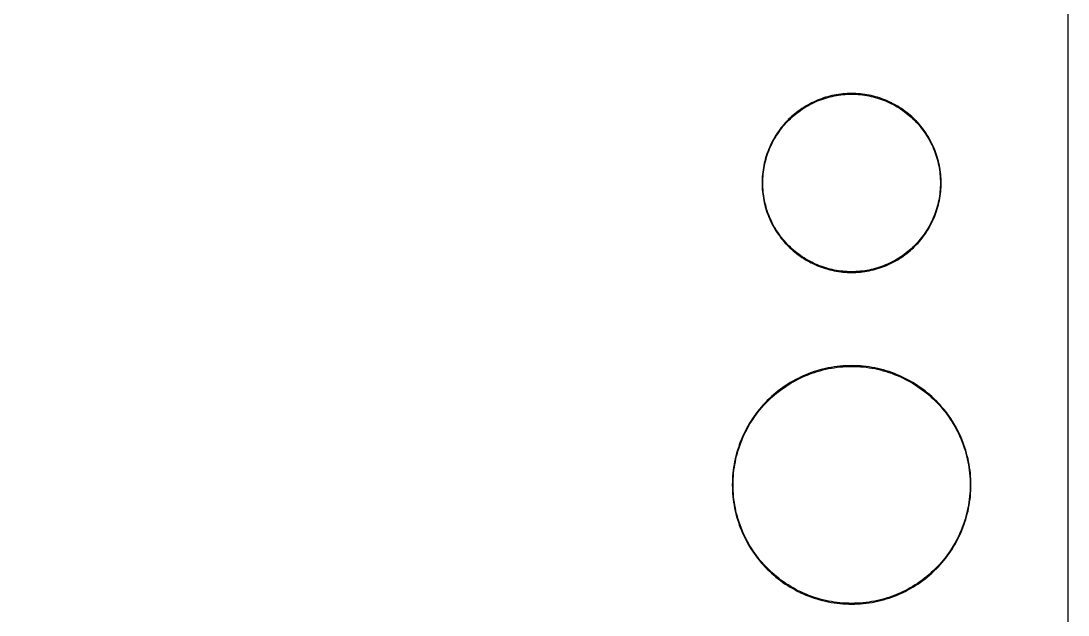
# Model space of a CAD drawing. Extents: x 6 to 66, y 0 to 129.
# Drawn here: x 30.98 to 66.2, y 75.52 to 95.51 of the extents above; entities that cross this region are included whole.
import ezdxf

# ---------------------------------------------------------------- set-up
doc = ezdxf.new("R2010")
doc.units = 0

msp = doc.modelspace()

# ---------------------------------------------------------------- linework, layer by layer
at = {"color": 5, "true_color": 0x0000ff}
msp.add_polyline3d([(66.20408, 0.3175, 0), (66.20408, 128.81762, 0), (5.58393, 128.81762, 0), (5.58393, 0.3175, 0), (66.20408, 0.3175, 0)], close=True, dxfattribs=at)
at = {"color": 34, "true_color": 0x008000}
for points in [[(5.58394, 0.3175, 0), (66.20408, 0.3175, 0), (66.20408, 128.81762, 0), (5.58394, 128.81762, 0), (5.58394, 0.3175, 0)], [(58.85027, 93.06915, 0), (58.77661, 93.06661, 0), (58.70321, 93.06204, 0), (58.6298, 93.05569, 0), (58.55665, 93.04756, 0), (58.48375, 93.03765, 0), (58.47982, 93.03703, 0), (58.40718, 93.02535, 0), (58.33479, 93.01189, 0), (58.26265, 92.99665, 0), (58.19103, 92.97963, 0), (58.11991, 92.96083, 0), (58.04904, 92.94026, 0), (57.97894, 92.91816, 0), (57.90934, 92.89429, 0), (57.84025, 92.86863, 0), (57.77193, 92.8412, 0), (57.70436, 92.81224, 0), (57.63731, 92.78151, 0), (57.57127, 92.74925, 0), (57.56773, 92.74745, 0), (57.50219, 92.71341, 0), (57.43768, 92.67811, 0), (57.37418, 92.64102, 0), (57.31144, 92.60241, 0), (57.24972, 92.56203, 0), (57.18901, 92.52037, 0), (57.12932, 92.47745, 0), (57.07065, 92.43274, 0), (57.01324, 92.38677, 0), (56.95686, 92.33927, 0), (56.90174, 92.2905, 0), (56.84789, 92.24046, 0), (56.79506, 92.18916, 0), (56.79225, 92.18635, 0), (56.74094, 92.13351, 0), (56.6909, 92.07967, 0), (56.64213, 92.02455, 0), (56.59464, 91.96816, 0), (56.54866, 91.91076, 0), (56.50396, 91.85208, 0), (56.46103, 91.79239, 0), (56.41938, 91.73169, 0), (56.37899, 91.66996, 0), (56.34038, 91.60723, 0), (56.3033, 91.54373, 0), (56.26799, 91.47921, 0), (56.23396, 91.41368, 0), (56.23215, 91.41014, 0), (56.19989, 91.3441, 0), (56.16916, 91.27704, 0), (56.1402, 91.20948, 0), (56.11277, 91.14115, 0), (56.08712, 91.07206, 0), (56.06324, 91.00247, 0), (56.04114, 90.93236, 0), (56.02057, 90.8615, 0), (56.00177, 90.79038, 0), (55.98476, 90.71875, 0), (55.96952, 90.64661, 0), (55.95605, 90.57422, 0), (55.94437, 90.50158, 0), (55.94375, 90.49766, 0), (55.93384, 90.42476, 0), (55.92572, 90.35161, 0), (55.91936, 90.2782, 0), (55.91479, 90.20479, 0), (55.91225, 90.13113, 0), (55.91124, 90.05747, 0), (55.91225, 89.98381, 0), (55.91479, 89.91015, 0), (55.91936, 89.83675, 0), (55.92572, 89.76334, 0), (55.93384, 89.69019, 0), (55.94375, 89.61729, 0), (55.94437, 89.61337, 0), (55.95605, 89.54072, 0), (55.96952, 89.46833, 0), (55.98476, 89.3962, 0), (56.00177, 89.32457, 0), (56.02057, 89.25345, 0), (56.04114, 89.18258, 0), (56.06324, 89.11248, 0), (56.08712, 89.04288, 0), (56.11277, 88.97379, 0), (56.1402, 88.90547, 0), (56.16916, 88.8379, 0), (56.19989, 88.77085, 0), (56.23215, 88.70481, 0), (56.23396, 88.70127, 0), (56.26799, 88.63574, 0), (56.3033, 88.57122, 0), (56.34038, 88.50772, 0), (56.37899, 88.44498, 0), (56.41938, 88.38326, 0), (56.46103, 88.32255, 0), (56.50396, 88.26286, 0), (56.54866, 88.20419, 0), (56.59464, 88.14679, 0), (56.64213, 88.0904, 0), (56.6909, 88.03528, 0), (56.74094, 87.98143, 0), (56.79225, 87.9286, 0), (56.79506, 87.92579, 0), (56.84789, 87.87448, 0), (56.90174, 87.82444, 0), (56.95686, 87.77568, 0), (57.01324, 87.72818, 0), (57.07065, 87.6822, 0), (57.12932, 87.6375, 0), (57.18901, 87.59457, 0), (57.24972, 87.55292, 0), (57.31144, 87.51253, 0), (57.37418, 87.47392, 0), (57.43768, 87.43684, 0), (57.50219, 87.40153, 0), (57.56773, 87.3675, 0), (57.57127, 87.36569, 0), (57.63731, 87.33344, 0), (57.70436, 87.3027, 0), (57.77193, 87.27375, 0), (57.84025, 87.24631, 0), (57.90934, 87.22066, 0), (57.97894, 87.19678, 0), (58.04904, 87.17469, 0), (58.11991, 87.15411, 0), (58.19103, 87.13532, 0), (58.26265, 87.1183, 0), (58.33479, 87.10306, 0), (58.40718, 87.0896, 0), (58.47982, 87.07791, 0), (58.48375, 87.07729, 0), (58.55665, 87.06739, 0), (58.6298, 87.05926, 0), (58.70321, 87.05291, 0), (58.77661, 87.04834, 0), (58.85027, 87.0458, 0), (58.92393, 87.04478, 0), (58.99759, 87.0458, 0), (59.07125, 87.04834, 0), (59.14466, 87.05291, 0), (59.21806, 87.05926, 0), (59.29122, 87.06739, 0), (59.36411, 87.07729, 0), (59.36804, 87.07791, 0), (59.44068, 87.0896, 0), (59.51307, 87.10306, 0), (59.58521, 87.1183, 0), (59.65684, 87.13532, 0), (59.72796, 87.15411, 0), (59.79882, 87.17469, 0), (59.86893, 87.19678, 0), (59.93852, 87.22066, 0), (60.00761, 87.24631, 0), (60.07594, 87.27375, 0), (60.1435, 87.3027, 0), (60.21056, 87.33344, 0), (60.2766, 87.36569, 0), (60.28014, 87.3675, 0), (60.34567, 87.40153, 0), (60.41018, 87.43684, 0), (60.47368, 87.47392, 0), (60.53642, 87.51253, 0), (60.59814, 87.55292, 0), (60.65885, 87.59457, 0), (60.71854, 87.6375, 0), (60.77721, 87.6822, 0), (60.83462, 87.72818, 0), (60.89101, 87.77568, 0), (60.94612, 87.82444, 0), (60.99997, 87.87448, 0), (61.0528, 87.92579, 0), (61.05561, 87.9286, 0), (61.10692, 87.98143, 0), (61.15696, 88.03528, 0), (61.20573, 88.0904, 0), (61.25323, 88.14679, 0), (61.2992, 88.20419, 0), (61.3439, 88.26286, 0), (61.38683, 88.32255, 0), (61.42849, 88.38326, 0), (61.46887, 88.44498, 0), (61.50748, 88.50772, 0), (61.54456, 88.57122, 0), (61.57987, 88.63574, 0), (61.61391, 88.70127, 0), (61.61571, 88.70481, 0), (61.64797, 88.77085, 0), (61.6787, 88.8379, 0), (61.70766, 88.90547, 0), (61.73509, 88.97379, 0), (61.76074, 89.04288, 0), (61.78462, 89.11248, 0), (61.80672, 89.18258, 0), (61.82729, 89.25345, 0), (61.84609, 89.32457, 0), (61.86311, 89.3962, 0), (61.87835, 89.46833, 0), (61.89181, 89.54072, 0), (61.90349, 89.61337, 0), (61.90411, 89.61729, 0), (61.91402, 89.69019, 0), (61.92215, 89.76334, 0), (61.9285, 89.83675, 0), (61.93307, 89.91015, 0), (61.93561, 89.98381, 0), (61.93662, 90.05747, 0), (61.93561, 90.13113, 0), (61.93307, 90.20479, 0), (61.9285, 90.2782, 0), (61.92215, 90.35161, 0), (61.91402, 90.42476, 0), (61.90411, 90.49766, 0), (61.90349, 90.50158, 0), (61.89181, 90.57422, 0), (61.87835, 90.64661, 0), (61.86311, 90.71875, 0), (61.84609, 90.79038, 0), (61.82729, 90.8615, 0), (61.80672, 90.93236, 0), (61.78462, 91.00247, 0), (61.76074, 91.07206, 0), (61.73509, 91.14115, 0), (61.70766, 91.20948, 0), (61.6787, 91.27704, 0), (61.64797, 91.3441, 0), (61.61571, 91.41014, 0), (61.61391, 91.41368, 0), (61.57987, 91.47921, 0), (61.54456, 91.54373, 0), (61.50748, 91.60723, 0), (61.46887, 91.66996, 0), (61.42849, 91.73169, 0), (61.38683, 91.79239, 0), (61.3439, 91.85208, 0), (61.2992, 91.91076, 0), (61.25323, 91.96816, 0), (61.20573, 92.02455, 0), (61.15696, 92.07967, 0), (61.10692, 92.13351, 0), (61.05561, 92.18635, 0), (61.0528, 92.18916, 0), (60.99997, 92.24046, 0), (60.94612, 92.2905, 0), (60.89101, 92.33927, 0), (60.83462, 92.38677, 0), (60.77721, 92.43274, 0), (60.71854, 92.47745, 0), (60.65885, 92.52037, 0), (60.59814, 92.56203, 0), (60.53642, 92.60241, 0), (60.47368, 92.64102, 0), (60.41018, 92.67811, 0), (60.34567, 92.71341, 0), (60.28014, 92.74745, 0), (60.2766, 92.74925, 0), (60.21056, 92.78151, 0), (60.1435, 92.81224, 0), (60.07594, 92.8412, 0), (60.00761, 92.86863, 0), (59.93852, 92.89429, 0), (59.86893, 92.91816, 0), (59.79882, 92.94026, 0), (59.72796, 92.96083, 0), (59.65684, 92.97963, 0), (59.58521, 92.99665, 0), (59.51307, 93.01189, 0), (59.44068, 93.02535, 0), (59.36804, 93.03703, 0), (59.36411, 93.03765, 0), (59.29122, 93.04756, 0), (59.21806, 93.05569, 0), (59.14466, 93.06204, 0), (59.07125, 93.06661, 0), (58.99759, 93.06915, 0), (58.92393, 93.07017, 0), (58.85027, 93.06915, 0)], [(59.07125, 87.07373, 0), (58.99759, 87.07119, 0), (58.92393, 87.07018, 0), (58.85027, 87.07119, 0), (58.77661, 87.07373, 0), (58.70321, 87.07831, 0), (58.6298, 87.08466, 0), (58.55665, 87.09279, 0), (58.48416, 87.10263, 0), (58.41503, 87.11375, 0), (58.34264, 87.12722, 0), (58.2705, 87.14246, 0), (58.19888, 87.15947, 0), (58.12776, 87.17827, 0), (58.05689, 87.19884, 0), (57.98679, 87.22094, 0), (57.91719, 87.24482, 0), (57.8481, 87.27047, 0), (57.77978, 87.2979, 0), (57.71221, 87.32686, 0), (57.64516, 87.35759, 0), (57.58036, 87.38925, 0), (57.51712, 87.42208, 0), (57.45261, 87.45739, 0), (57.38911, 87.49447, 0), (57.32637, 87.53308, 0), (57.26465, 87.57347, 0), (57.20394, 87.61512, 0), (57.14425, 87.65805, 0), (57.08558, 87.70275, 0), (57.02817, 87.74873, 0), (56.97179, 87.79623, 0), (56.91667, 87.84499, 0), (56.86282, 87.89503, 0), (56.81142, 87.94496, 0), (56.76149, 87.99636, 0), (56.71145, 88.05021, 0), (56.66268, 88.10533, 0), (56.61519, 88.16172, 0), (56.56921, 88.21912, 0), (56.52451, 88.27779, 0), (56.48158, 88.33748, 0), (56.43993, 88.39819, 0), (56.39954, 88.45991, 0), (56.36093, 88.52265, 0), (56.32385, 88.58615, 0), (56.28854, 88.65067, 0), (56.2557, 88.7139, 0), (56.22405, 88.7787, 0), (56.19332, 88.84575, 0), (56.16436, 88.91332, 0), (56.13693, 88.98164, 0), (56.11128, 89.05073, 0), (56.0874, 89.12033, 0), (56.0653, 89.19043, 0), (56.04473, 89.2613, 0), (56.02593, 89.33242, 0), (56.00891, 89.40405, 0), (55.99369, 89.47607, 0), (55.99367, 89.47618, 0), (55.98021, 89.54857, 0), (55.96909, 89.61777, 0), (55.95924, 89.69019, 0), (55.95112, 89.76334, 0), (55.94477, 89.83675, 0), (55.94019, 89.91015, 0), (55.93765, 89.98381, 0), (55.93664, 90.05747, 0), (55.93765, 90.13113, 0), (55.94019, 90.20479, 0), (55.94477, 90.2782, 0), (55.95112, 90.35161, 0), (55.95924, 90.42476, 0), (55.96908, 90.49718, 0), (55.98021, 90.56637, 0), (55.99367, 90.63876, 0), (56.00891, 90.7109, 0), (56.02593, 90.78253, 0), (56.04473, 90.85365, 0), (56.0653, 90.92451, 0), (56.0874, 90.99462, 0), (56.11128, 91.06421, 0), (56.13693, 91.1333, 0), (56.16436, 91.20163, 0), (56.19332, 91.26919, 0), (56.22405, 91.33625, 0), (56.25569, 91.40102, 0), (56.28854, 91.46428, 0), (56.32385, 91.5288, 0), (56.36093, 91.5923, 0), (56.39954, 91.65503, 0), (56.43993, 91.71676, 0), (56.48158, 91.77746, 0), (56.52451, 91.83715, 0), (56.56921, 91.89583, 0), (56.61519, 91.95323, 0), (56.66268, 92.00962, 0), (56.71145, 92.06474, 0), (56.76149, 92.11858, 0), (56.81142, 92.16999, 0), (56.86282, 92.21991, 0), (56.91667, 92.26995, 0), (56.97179, 92.31872, 0), (57.02817, 92.36622, 0), (57.08558, 92.41219, 0), (57.14425, 92.4569, 0), (57.20394, 92.49982, 0), (57.26465, 92.54148, 0), (57.32637, 92.58186, 0), (57.38911, 92.62047, 0), (57.45261, 92.65756, 0), (57.51712, 92.69286, 0), (57.58005, 92.72554, 0), (57.64516, 92.75735, 0), (57.71221, 92.78809, 0), (57.77978, 92.81704, 0), (57.8481, 92.84447, 0), (57.91719, 92.87013, 0), (57.98679, 92.894, 0), (58.05689, 92.9161, 0), (58.12776, 92.93668, 0), (58.19888, 92.95547, 0), (58.2705, 92.97249, 0), (58.34264, 92.98773, 0), (58.41503, 93.00119, 0), (58.48418, 93.01232, 0), (58.55665, 93.02216, 0), (58.6298, 93.03029, 0), (58.70321, 93.03664, 0), (58.77661, 93.04121, 0), (58.85027, 93.04375, 0), (58.92393, 93.04477, 0), (58.99759, 93.04375, 0), (59.07125, 93.04121, 0), (59.14466, 93.03664, 0), (59.21806, 93.03029, 0), (59.29122, 93.02216, 0), (59.36368, 93.01232, 0), (59.43283, 93.00119, 0), (59.50522, 92.98773, 0), (59.57736, 92.97249, 0), (59.64899, 92.95547, 0), (59.72011, 92.93668, 0), (59.79097, 92.9161, 0), (59.86108, 92.894, 0), (59.93067, 92.87013, 0), (59.99976, 92.84447, 0), (60.06809, 92.81704, 0), (60.13565, 92.78809, 0), (60.20271, 92.75735, 0), (60.26782, 92.72555, 0), (60.33074, 92.69286, 0), (60.39525, 92.65756, 0), (60.45875, 92.62047, 0), (60.52149, 92.58186, 0), (60.58321, 92.54148, 0), (60.64392, 92.49982, 0), (60.70361, 92.4569, 0), (60.76228, 92.41219, 0), (60.81969, 92.36622, 0), (60.87608, 92.31872, 0), (60.93119, 92.26995, 0), (60.98504, 92.21991, 0), (61.03644, 92.16999, 0), (61.08637, 92.11858, 0), (61.13641, 92.06474, 0), (61.18518, 92.00962, 0), (61.23268, 91.95323, 0), (61.27865, 91.89583, 0), (61.32335, 91.83715, 0), (61.36628, 91.77746, 0), (61.40794, 91.71676, 0), (61.44832, 91.65503, 0), (61.48693, 91.5923, 0), (61.52401, 91.5288, 0), (61.55932, 91.46428, 0), (61.59201, 91.40136, 0), (61.62381, 91.33625, 0), (61.65454, 91.26919, 0), (61.6835, 91.20163, 0), (61.71093, 91.1333, 0), (61.73659, 91.06421, 0), (61.76046, 90.99462, 0), (61.78256, 90.92451, 0), (61.80313, 90.85365, 0), (61.82193, 90.78253, 0), (61.83895, 90.7109, 0), (61.85419, 90.63876, 0), (61.86765, 90.56637, 0), (61.87878, 90.49718, 0), (61.88862, 90.42476, 0), (61.89675, 90.35161, 0), (61.9031, 90.2782, 0), (61.90767, 90.20479, 0), (61.91021, 90.13113, 0), (61.91122, 90.05747, 0), (61.91021, 89.98381, 0), (61.90767, 89.91015, 0), (61.9031, 89.83675, 0), (61.89675, 89.76334, 0), (61.88862, 89.69019, 0), (61.87877, 89.61777, 0), (61.86765, 89.54857, 0), (61.85419, 89.47618, 0), (61.85417, 89.47607, 0), (61.83895, 89.40405, 0), (61.82193, 89.33242, 0), (61.80313, 89.2613, 0), (61.78256, 89.19043, 0), (61.76046, 89.12033, 0), (61.73659, 89.05073, 0), (61.71093, 88.98164, 0), (61.6835, 88.91332, 0), (61.65454, 88.84575, 0), (61.62381, 88.7787, 0), (61.59201, 88.71359, 0), (61.55932, 88.65067, 0), (61.52401, 88.58615, 0), (61.48693, 88.52265, 0), (61.44832, 88.45991, 0), (61.40794, 88.39819, 0), (61.36628, 88.33748, 0), (61.32335, 88.27779, 0), (61.27865, 88.21912, 0), (61.23268, 88.16172, 0), (61.18518, 88.10533, 0), (61.13641, 88.05021, 0), (61.08637, 87.99636, 0), (61.03644, 87.94496, 0), (60.98504, 87.89503, 0), (60.93119, 87.84499, 0), (60.87608, 87.79623, 0), (60.81969, 87.74873, 0), (60.76228, 87.70275, 0), (60.70361, 87.65805, 0), (60.64392, 87.61512, 0), (60.58321, 87.57347, 0), (60.52149, 87.53308, 0), (60.45875, 87.49447, 0), (60.39525, 87.45739, 0), (60.33074, 87.42208, 0), (60.26751, 87.38924, 0), (60.20271, 87.35759, 0), (60.13565, 87.32686, 0), (60.06809, 87.2979, 0), (59.99976, 87.27047, 0), (59.93067, 87.24482, 0), (59.86108, 87.22094, 0), (59.79097, 87.19884, 0), (59.72011, 87.17827, 0), (59.64899, 87.15947, 0), (59.57736, 87.14246, 0), (59.50522, 87.12722, 0), (59.43283, 87.11375, 0), (59.3637, 87.10263, 0), (59.29122, 87.09279, 0), (59.21806, 87.08466, 0), (59.14466, 87.07831, 0), (59.07125, 87.07373, 0)], [(58.82589, 83.90889, 0), (58.72759, 83.90534, 0), (58.6298, 83.89924, 0), (58.53175, 83.89086, 0), (58.43422, 83.88019, 0), (58.33694, 83.86698, 0), (58.33301, 83.86636, 0), (58.23624, 83.85062, 0), (58.13972, 83.83257, 0), (58.04371, 83.81225, 0), (57.9482, 83.78966, 0), (57.85321, 83.76476, 0), (57.75897, 83.73733, 0), (57.66525, 83.70761, 0), (57.57254, 83.67561, 0), (57.48033, 83.64157, 0), (57.3894, 83.605, 0), (57.29898, 83.56639, 0), (57.20982, 83.52549, 0), (57.12169, 83.48232, 0), (57.11815, 83.4805, 0), (57.03077, 83.4353, 0), (56.94492, 83.38806, 0), (56.86008, 83.33878, 0), (56.77652, 83.28722, 0), (56.69422, 83.23362, 0), (56.61319, 83.178, 0), (56.53369, 83.12059, 0), (56.45546, 83.06116, 0), (56.37901, 82.99969, 0), (56.30382, 82.9367, 0), (56.23016, 82.87142, 0), (56.15828, 82.80462, 0), (56.08792, 82.73629, 0), (56.08511, 82.73348, 0), (56.01679, 82.66312, 0), (55.94998, 82.59124, 0), (55.88471, 82.51757, 0), (55.82171, 82.4424, 0), (55.76025, 82.36593, 0), (55.70081, 82.28771, 0), (55.64341, 82.2082, 0), (55.58778, 82.12718, 0), (55.53419, 82.04488, 0), (55.48262, 81.96132, 0), (55.43335, 81.87649, 0), (55.3861, 81.79062, 0), (55.34089, 81.70326, 0), (55.33909, 81.69972, 0), (55.29591, 81.61158, 0), (55.25501, 81.52243, 0), (55.21641, 81.432, 0), (55.17983, 81.34107, 0), (55.14579, 81.24887, 0), (55.11379, 81.15616, 0), (55.08407, 81.06243, 0), (55.05664, 80.9682, 0), (55.03175, 80.8732, 0), (55.00914, 80.7777, 0), (54.98882, 80.68169, 0), (54.97079, 80.58517, 0), (54.95504, 80.48839, 0), (54.95442, 80.48447, 0), (54.94121, 80.38718, 0), (54.93054, 80.28964, 0), (54.92216, 80.19161, 0), (54.91606, 80.09381, 0), (54.91251, 79.99552, 0), (54.91124, 79.89747, 0), (54.91251, 79.79943, 0), (54.91606, 79.70113, 0), (54.92216, 79.60334, 0), (54.93054, 79.5053, 0), (54.94121, 79.40776, 0), (54.95442, 79.31048, 0), (54.95504, 79.30655, 0), (54.97079, 79.20977, 0), (54.98882, 79.11326, 0), (55.00914, 79.01725, 0), (55.03175, 78.92174, 0), (55.05664, 78.82675, 0), (55.08407, 78.73251, 0), (55.11379, 78.63879, 0), (55.14579, 78.54608, 0), (55.17983, 78.45388, 0), (55.21641, 78.36293, 0), (55.25501, 78.27252, 0), (55.29591, 78.18337, 0), (55.33909, 78.09523, 0), (55.34089, 78.09169, 0), (55.3861, 78.00431, 0), (55.43335, 77.91846, 0), (55.48262, 77.83362, 0), (55.53419, 77.75006, 0), (55.58778, 77.66776, 0), (55.64341, 77.58674, 0), (55.70081, 77.50723, 0), (55.76025, 77.429, 0), (55.82171, 77.35254, 0), (55.88471, 77.27736, 0), (55.94998, 77.2037, 0), (56.01679, 77.13182, 0), (56.08511, 77.06146, 0), (56.08792, 77.05865, 0), (56.15828, 76.99033, 0), (56.23016, 76.92353, 0), (56.30382, 76.85825, 0), (56.37901, 76.79526, 0), (56.45546, 76.73379, 0), (56.53369, 76.67435, 0), (56.61319, 76.61695, 0), (56.69422, 76.56131, 0), (56.77652, 76.50772, 0), (56.86008, 76.45617, 0), (56.94492, 76.40689, 0), (57.03077, 76.35965, 0), (57.11815, 76.31443, 0), (57.12169, 76.31263, 0), (57.20982, 76.26945, 0), (57.29898, 76.22856, 0), (57.3894, 76.18995, 0), (57.48033, 76.15337, 0), (57.57254, 76.11933, 0), (57.66525, 76.08732, 0), (57.75897, 76.05761, 0), (57.85321, 76.03018, 0), (57.9482, 76.00529, 0), (58.04371, 75.98268, 0), (58.13972, 75.96236, 0), (58.23624, 75.94432, 0), (58.33301, 75.92858, 0), (58.33694, 75.92796, 0), (58.43422, 75.91475, 0), (58.53175, 75.90409, 0), (58.6298, 75.8957, 0), (58.72759, 75.88961, 0), (58.82589, 75.88605, 0), (58.92393, 75.88478, 0), (59.02198, 75.88605, 0), (59.12027, 75.88961, 0), (59.21806, 75.8957, 0), (59.31611, 75.90409, 0), (59.41364, 75.91475, 0), (59.51093, 75.92796, 0), (59.51485, 75.92858, 0), (59.61162, 75.94432, 0), (59.70814, 75.96236, 0), (59.80416, 75.98268, 0), (59.89966, 76.00529, 0), (59.99466, 76.03018, 0), (60.08889, 76.05761, 0), (60.18262, 76.08732, 0), (60.27533, 76.11933, 0), (60.36753, 76.15337, 0), (60.45846, 76.18995, 0), (60.54888, 76.22856, 0), (60.63804, 76.26945, 0), (60.72618, 76.31263, 0), (60.72972, 76.31443, 0), (60.81709, 76.35965, 0), (60.90294, 76.40689, 0), (60.98778, 76.45617, 0), (61.07135, 76.50772, 0), (61.15364, 76.56131, 0), (61.23467, 76.61695, 0), (61.31417, 76.67435, 0), (61.3924, 76.73379, 0), (61.46886, 76.79526, 0), (61.54404, 76.85825, 0), (61.6177, 76.92353, 0), (61.68958, 76.99033, 0), (61.75994, 77.05865, 0), (61.76275, 77.06146, 0), (61.83108, 77.13182, 0), (61.89788, 77.2037, 0), (61.96316, 77.27736, 0), (62.02615, 77.35254, 0), (62.08762, 77.429, 0), (62.14705, 77.50723, 0), (62.20446, 77.58674, 0), (62.26008, 77.66776, 0), (62.31368, 77.75006, 0), (62.36524, 77.83362, 0), (62.41451, 77.91846, 0), (62.46176, 78.00431, 0), (62.50697, 78.09169, 0), (62.50877, 78.09523, 0), (62.55195, 78.18337, 0), (62.59285, 78.27252, 0), (62.63146, 78.36293, 0), (62.66803, 78.45388, 0), (62.70207, 78.54608, 0), (62.73407, 78.63879, 0), (62.76379, 78.73251, 0), (62.79122, 78.82675, 0), (62.81611, 78.92174, 0), (62.83872, 79.01725, 0), (62.85904, 79.11326, 0), (62.87707, 79.20977, 0), (62.89282, 79.30655, 0), (62.89344, 79.31048, 0), (62.90665, 79.40776, 0), (62.91732, 79.5053, 0), (62.9257, 79.60334, 0), (62.9318, 79.70113, 0), (62.93535, 79.79943, 0), (62.93662, 79.89747, 0), (62.93535, 79.99552, 0), (62.9318, 80.09381, 0), (62.9257, 80.19161, 0), (62.91732, 80.28964, 0), (62.90665, 80.38718, 0), (62.89344, 80.48447, 0), (62.89282, 80.48839, 0), (62.87707, 80.58517, 0), (62.85904, 80.68169, 0), (62.83872, 80.7777, 0), (62.81611, 80.8732, 0), (62.79122, 80.9682, 0), (62.76379, 81.06243, 0), (62.73407, 81.15616, 0), (62.70207, 81.24887, 0), (62.66803, 81.34107, 0), (62.63146, 81.432, 0), (62.59285, 81.52243, 0), (62.55195, 81.61158, 0), (62.50877, 81.69972, 0), (62.50697, 81.70326, 0), (62.46176, 81.79062, 0), (62.41451, 81.87649, 0), (62.36524, 81.96132, 0), (62.31368, 82.04488, 0), (62.26008, 82.12718, 0), (62.20446, 82.2082, 0), (62.14705, 82.28771, 0), (62.08762, 82.36593, 0), (62.02615, 82.4424, 0), (61.96316, 82.51757, 0), (61.89788, 82.59124, 0), (61.83108, 82.66312, 0), (61.76275, 82.73348, 0), (61.75994, 82.73629, 0), (61.68958, 82.80462, 0), (61.6177, 82.87142, 0), (61.54404, 82.9367, 0), (61.46886, 82.99969, 0), (61.3924, 83.06116, 0), (61.31417, 83.12059, 0), (61.23467, 83.178, 0), (61.15364, 83.23362, 0), (61.07135, 83.28722, 0), (60.98778, 83.33878, 0), (60.90294, 83.38806, 0), (60.81709, 83.4353, 0), (60.72972, 83.4805, 0), (60.72618, 83.48232, 0), (60.63804, 83.52549, 0), (60.54888, 83.56639, 0), (60.45846, 83.605, 0), (60.36753, 83.64157, 0), (60.27533, 83.67561, 0), (60.18262, 83.70761, 0), (60.08889, 83.73733, 0), (59.99466, 83.76476, 0), (59.89966, 83.78966, 0), (59.80416, 83.81225, 0), (59.70814, 83.83257, 0), (59.61162, 83.85062, 0), (59.51485, 83.86636, 0), (59.51093, 83.86698, 0), (59.41364, 83.88019, 0), (59.31611, 83.89086, 0), (59.21806, 83.89924, 0), (59.12027, 83.90534, 0), (59.02198, 83.90889, 0), (58.92393, 83.91016, 0), (58.82589, 83.90889, 0)], [(59.12027, 75.915, 0), (59.02198, 75.91145, 0), (58.92393, 75.91018, 0), (58.82589, 75.91145, 0), (58.72759, 75.915, 0), (58.6298, 75.9211, 0), (58.53175, 75.92948, 0), (58.43422, 75.94015, 0), (58.33761, 75.95327, 0), (58.24409, 75.96849, 0), (58.14757, 75.98652, 0), (58.05156, 76.00684, 0), (57.95605, 76.02945, 0), (57.86106, 76.05434, 0), (57.76682, 76.08177, 0), (57.6731, 76.11149, 0), (57.58039, 76.14349, 0), (57.48818, 76.17753, 0), (57.39725, 76.21411, 0), (57.30683, 76.2527, 0), (57.21767, 76.29361, 0), (57.1307, 76.33621, 0), (57.0457, 76.3802, 0), (56.95985, 76.42744, 0), (56.87501, 76.47672, 0), (56.79145, 76.52827, 0), (56.70915, 76.58186, 0), (56.62812, 76.6375, 0), (56.54862, 76.6949, 0), (56.47039, 76.75434, 0), (56.39394, 76.81581, 0), (56.31875, 76.8788, 0), (56.24509, 76.94408, 0), (56.17321, 77.01088, 0), (56.10428, 77.07782, 0), (56.03734, 77.14675, 0), (55.97053, 77.21863, 0), (55.90526, 77.29228, 0), (55.84226, 77.36748, 0), (55.7808, 77.44392, 0), (55.72136, 77.52216, 0), (55.66396, 77.60167, 0), (55.60833, 77.68268, 0), (55.55474, 77.76499, 0), (55.50317, 77.84855, 0), (55.4539, 77.93339, 0), (55.40665, 78.01924, 0), (55.36287, 78.10386, 0), (55.32007, 78.19122, 0), (55.27917, 78.28037, 0), (55.24056, 78.37079, 0), (55.20399, 78.46173, 0), (55.16995, 78.55392, 0), (55.13795, 78.64664, 0), (55.10823, 78.74036, 0), (55.0808, 78.83459, 0), (55.05591, 78.92959, 0), (55.0333, 79.02509, 0), (55.01298, 79.12111, 0), (54.99495, 79.21763, 0), (54.97973, 79.31115, 0), (54.96661, 79.40776, 0), (54.95594, 79.5053, 0), (54.94756, 79.60334, 0), (54.94147, 79.70113, 0), (54.93791, 79.79943, 0), (54.93664, 79.89747, 0), (54.93791, 79.99552, 0), (54.94147, 80.09381, 0), (54.94756, 80.19161, 0), (54.95594, 80.28964, 0), (54.96661, 80.38718, 0), (54.97972, 80.48374, 0), (54.99495, 80.57732, 0), (55.01298, 80.67384, 0), (55.0333, 80.76985, 0), (55.05591, 80.86535, 0), (55.0808, 80.96035, 0), (55.10823, 81.05458, 0), (55.13795, 81.1483, 0), (55.16995, 81.24102, 0), (55.20399, 81.33322, 0), (55.24056, 81.42415, 0), (55.27917, 81.51457, 0), (55.32007, 81.60373, 0), (55.36286, 81.69107, 0), (55.40665, 81.7757, 0), (55.4539, 81.86156, 0), (55.50317, 81.94638, 0), (55.55474, 82.02996, 0), (55.60833, 82.11225, 0), (55.66396, 82.19328, 0), (55.72136, 82.27278, 0), (55.7808, 82.35101, 0), (55.84226, 82.42747, 0), (55.90526, 82.50265, 0), (55.97053, 82.57631, 0), (56.03734, 82.64819, 0), (56.10445, 82.71729, 0), (56.17321, 82.78407, 0), (56.24509, 82.85087, 0), (56.31875, 82.91615, 0), (56.39394, 82.97914, 0), (56.47039, 83.04061, 0), (56.54862, 83.10004, 0), (56.62812, 83.15745, 0), (56.70915, 83.21307, 0), (56.79145, 83.26667, 0), (56.87501, 83.31823, 0), (56.95985, 83.36751, 0), (57.0457, 83.41475, 0), (57.13105, 83.4589, 0), (57.21767, 83.50134, 0), (57.30683, 83.54223, 0), (57.39725, 83.58083, 0), (57.48818, 83.61742, 0), (57.58039, 83.65145, 0), (57.6731, 83.68346, 0), (57.76682, 83.71317, 0), (57.86106, 83.74061, 0), (57.95605, 83.7655, 0), (58.05156, 83.7881, 0), (58.14757, 83.80842, 0), (58.24409, 83.82646, 0), (58.33796, 83.84173, 0), (58.43422, 83.85478, 0), (58.53175, 83.86546, 0), (58.6298, 83.87384, 0), (58.72759, 83.87994, 0), (58.82589, 83.8835, 0), (58.92393, 83.88476, 0), (59.02198, 83.8835, 0), (59.12027, 83.87994, 0), (59.21806, 83.87384, 0), (59.31611, 83.86546, 0), (59.41364, 83.85478, 0), (59.50985, 83.84174, 0), (59.60377, 83.82646, 0), (59.70029, 83.80842, 0), (59.79631, 83.7881, 0), (59.89181, 83.7655, 0), (59.98681, 83.74061, 0), (60.08104, 83.71317, 0), (60.17477, 83.68346, 0), (60.26748, 83.65145, 0), (60.35968, 83.61742, 0), (60.45061, 83.58083, 0), (60.54103, 83.54223, 0), (60.63019, 83.50134, 0), (60.71682, 83.4589, 0), (60.80216, 83.41475, 0), (60.88801, 83.36751, 0), (60.97285, 83.31823, 0), (61.05642, 83.26667, 0), (61.13871, 83.21307, 0), (61.21974, 83.15745, 0), (61.29924, 83.10004, 0), (61.37747, 83.04061, 0), (61.45393, 82.97914, 0), (61.52911, 82.91615, 0), (61.60277, 82.85087, 0), (61.67465, 82.78407, 0), (61.74342, 82.71729, 0), (61.81053, 82.64819, 0), (61.87733, 82.57631, 0), (61.94261, 82.50265, 0), (62.0056, 82.42747, 0), (62.06707, 82.35101, 0), (62.1265, 82.27278, 0), (62.18391, 82.19328, 0), (62.23953, 82.11225, 0), (62.29313, 82.02996, 0), (62.34469, 81.94638, 0), (62.39396, 81.86156, 0), (62.44121, 81.7757, 0), (62.48518, 81.69071, 0), (62.5278, 81.60373, 0), (62.56869, 81.51457, 0), (62.6073, 81.42415, 0), (62.64387, 81.33322, 0), (62.67791, 81.24102, 0), (62.70991, 81.1483, 0), (62.73963, 81.05458, 0), (62.76706, 80.96035, 0), (62.79196, 80.86535, 0), (62.81456, 80.76985, 0), (62.83488, 80.67384, 0), (62.85292, 80.57732, 0), (62.86814, 80.48376, 0), (62.88125, 80.38718, 0), (62.89192, 80.28964, 0), (62.9003, 80.19161, 0), (62.9064, 80.09381, 0), (62.90995, 79.99552, 0), (62.91122, 79.89747, 0), (62.90995, 79.79943, 0), (62.9064, 79.70113, 0), (62.9003, 79.60334, 0), (62.89192, 79.5053, 0), (62.88125, 79.40776, 0), (62.86813, 79.31114, 0), (62.85292, 79.21763, 0), (62.83488, 79.12111, 0), (62.81456, 79.02509, 0), (62.79196, 78.92959, 0), (62.76706, 78.83459, 0), (62.73963, 78.74036, 0), (62.70991, 78.64664, 0), (62.67791, 78.55392, 0), (62.64387, 78.46173, 0), (62.6073, 78.37079, 0), (62.56869, 78.28037, 0), (62.5278, 78.19122, 0), (62.48518, 78.10423, 0), (62.44121, 78.01924, 0), (62.39396, 77.93339, 0), (62.34469, 77.84855, 0), (62.29313, 77.76499, 0), (62.23953, 77.68268, 0), (62.18391, 77.60167, 0), (62.1265, 77.52216, 0), (62.06707, 77.44392, 0), (62.0056, 77.36748, 0), (61.94261, 77.29228, 0), (61.87733, 77.21863, 0), (61.81053, 77.14675, 0), (61.74359, 77.07782, 0), (61.67465, 77.01088, 0), (61.60277, 76.94408, 0), (61.52911, 76.8788, 0), (61.45393, 76.81581, 0), (61.37747, 76.75434, 0), (61.29924, 76.6949, 0), (61.21974, 76.6375, 0), (61.13871, 76.58186, 0), (61.05642, 76.52827, 0), (60.97285, 76.47672, 0), (60.88801, 76.42744, 0), (60.80216, 76.3802, 0), (60.71717, 76.33621, 0), (60.63019, 76.29361, 0), (60.54103, 76.2527, 0), (60.45061, 76.21411, 0), (60.35968, 76.17753, 0), (60.26748, 76.14349, 0), (60.17477, 76.11149, 0), (60.08104, 76.08177, 0), (59.98681, 76.05434, 0), (59.89181, 76.02945, 0), (59.79631, 76.00684, 0), (59.70029, 75.98652, 0), (59.60377, 75.96849, 0), (59.5102, 75.95326, 0), (59.41364, 75.94015, 0), (59.31611, 75.92948, 0), (59.21806, 75.9211, 0), (59.12027, 75.915, 0)]]:
    msp.add_polyline3d(points, close=True, dxfattribs=at)

doc.saveas('drawing.dxf')
